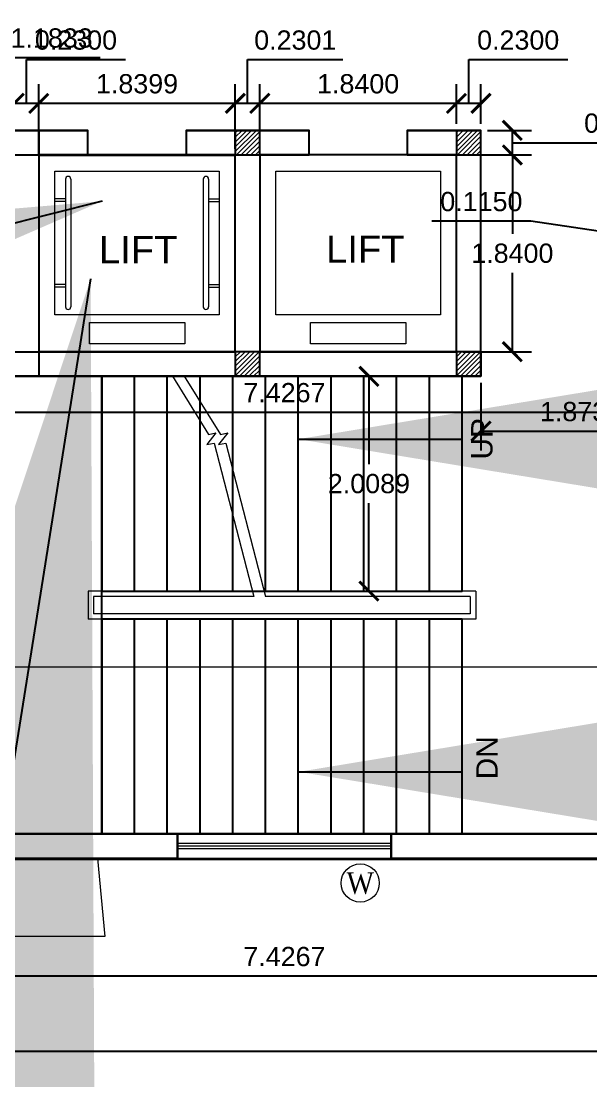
# Model space of a CAD drawing. Header units: metres. Extents: x -1560916 to -1560612, y 43591 to 43809.
# Drawn here: x -1560779.45 to -1560774.12, y 43689.73 to 43699.64 of the extents above; entities that cross this region are included whole.
import ezdxf
from ezdxf.enums import TextEntityAlignment as Align

# ---------------------------------------------------------------- set-up
doc = ezdxf.new("R2010")
doc.units = ezdxf.units.M
doc.header["$LTSCALE"] = 750
doc.header["$MEASUREMENT"] = 0
doc.header["$PDMODE"] = 35
doc.header["$PDSIZE"] = 50
doc.linetypes.add('PHANTOM2', pattern=[1.25, 0.625, -0.125, 0.125, -0.125, 0.125, -0.125])
doc.layers.get('0').update_dxf_attribs({"lineweight": 5})
doc.layers.get('Defpoints').update_dxf_attribs({"lineweight": 0})
for name, color, linetype, lineweight in [('AR_DIM WRK', 3, 'Continuous', 13), ('AR_DOOR', 32, 'Continuous', 9), ('AR_ELEV 6', 1, 'Continuous', 9), ('AR_MISCELLANEOUS', 250, 'Continuous', 5), ('AR_STAIRCASE', 21, 'Continuous', 15), ('AR_WIN', 12, 'Continuous', 13), ('BLK_1_LVL_1_BLDG_FOOT_PRINT', 1, 'Continuous', 5), ('column', 242, 'Continuous', 25), ('ED', 30, 'Continuous', 0), ('FURN', 33, 'Continuous', 18), ('HAT', 8, 'Continuous', 5), ('TEXT', 2, 'Continuous', 20), ('wall', 7, 'Continuous', 30), ('WIN', 12, 'Continuous', 18)]:
    doc.layers.add(name, color=color, linetype=linetype, lineweight=lineweight)
for name, color, linetype in [('BLK_1_FLR_1_BLT_UP_AREA', 1, 'Continuous'), ('BLK_1_FLR_1_CARPET_AREA', 10, 'Continuous'), ('BLK_1_FLR_1_EXIT_WIDTH_DOOR', 2, 'Continuous'), ('BLK_1_FLR_1_EXIT_WIDTH_STAIR', 1, 'Continuous'), ('BLK_1_FLR_1_LIFT_1', 30, 'Continuous'), ('BLK_1_FLR_5_ROOF_AREA', 54, 'Continuous'), ('norms', 4, 'Continuous')]:
    doc.layers.add(name, color=color, linetype=linetype)
doc.layers.add('BLK_1_FLR_1_DA_LIFT_1', color=30, linetype='Continuous', plot=False)
doc.styles.add('RS', font='times.ttf', dxfattribs={"width": 0.75})
doc.styles.add('RS1', font='romans.shx', dxfattribs={"width": 0.75})
doc.styles.get("Standard").update_dxf_attribs({"font": 'arial.ttf'})
doc.dimstyles.new('DIM-100', dxfattribs={"dimtxt": 200, "dimasz": 100, "dimexe": 25, "dimexo": 25, "dimgap": 35, "dimtad": 1, "dimdec": 0, "dimrnd": 5, "dimzin": 0, "dimdsep": 46, "dimtxsty": 'RS1', "dimblk": 'ARCHTICK', "dimcen": 100, "dimdle": 25, "dimclrd": 8, "dimclre": 8, "dimclrt": 4, "dimadec": 0, "dimazin": 0, "dimtfac": 0.5, "dimtdec": 0, "dimtmove": 1, "dimatfit": 0, "dimfxl": 75, "dimfrac": 1, "dimtolj": 1, "dimtzin": 0, "dimarcsym": 2})
doc.dimstyles.get("Standard").update_dxf_attribs({"dimtxt": 0.18, "dimasz": 0.18, "dimexe": 0.18, "dimexo": 0.0625, "dimgap": 0.09, "dimtad": 1, "dimtih": 1, "dimtoh": 1, "dimdec": 4, "dimzin": 0, "dimdsep": 46, "dimtxsty": 'Standard', "dimblk": 'ARCHTICK', "dimcen": 0.09, "dimadec": 0, "dimazin": 0, "dimtfac": 1, "dimtdec": 4, "dimtofl": 0, "dimtmove": 0, "dimatfit": 3, "dimldrblk": 'ARCHTICK', "dimfxl": 1, "dimtolj": 1, "dimtzin": 0, "dimarcsym": 0})

# ---------------------------------------------------------------- blocks, each defined once
blk = doc.blocks.new('_ArchTick')
at = {"color": 0, "linetype": 'ByBlock', "const_width": 0.15}
blk.add_lwpolyline([(-0.5, -0.5), (0.5, 0.5)], dxfattribs=at)
blk = doc.blocks.new('*D170')
at = {"layer": 'Defpoints', "color": 0, "transparency": 16777216}
for p in [(-1560780.7, 43691.8126), (-1560773.2733, 43691.8073), (-1560780.7, 43690.7131)]:
    blk.add_point(p, dxfattribs=at)
at = {"layer": 'ED', "color": 0, "lineweight": -2, "transparency": 16777216}
for p, q in [((-1560780.7, 43691.7501), (-1560780.7, 43690.5331)), ((-1560773.2733, 43691.7448), (-1560773.2733, 43690.5331)), ((-1560773.2733, 43690.7131), (-1560780.7, 43690.7131))]:
    blk.add_line(p, q, dxfattribs=at)
at = {"layer": 'ED', "color": 0, "lineweight": -2, "transparency": 16777216, "xscale": 0.18, "yscale": 0.18, "zscale": 0.18, "rotation": 180}
blk.add_blockref('_ArchTick', (-1560780.7, 43690.7131), dxfattribs=at)
at = {"layer": 'ED', "color": 0, "lineweight": -2, "transparency": 16777216, "xscale": 0.18, "yscale": 0.18, "zscale": 0.18}
blk.add_blockref('_ArchTick', (-1560773.2733, 43690.7131), dxfattribs=at)
at = {"layer": 'ED', "color": 0, "transparency": 16777216, "insert": (-1560776.9867, 43690.895), "char_height": 0.18, "attachment_point": 5}
blk.add_mtext('\\A1;7.4267', dxfattribs=at)
blk = doc.blocks.new('*D174')
at = {"layer": 'Defpoints', "color": 0, "transparency": 16777216}
for p in [(-1560784.07, 43690.7131), (-1560762.8937, 43690.7131), (-1560762.8937, 43690.0096)]:
    blk.add_point(p, dxfattribs=at)
at = {"layer": 'ED', "color": 0, "lineweight": -2, "transparency": 16777216}
for p, q in [((-1560784.07, 43690.6506), (-1560784.07, 43689.8296)), ((-1560762.8937, 43690.6506), (-1560762.8937, 43689.8296)), ((-1560784.07, 43690.0096), (-1560762.8937, 43690.0096))]:
    blk.add_line(p, q, dxfattribs=at)
at = {"layer": 'ED', "color": 0, "lineweight": -2, "transparency": 16777216, "xscale": 0.18, "yscale": 0.18, "zscale": 0.18, "rotation": 180}
blk.add_blockref('_ArchTick', (-1560784.07, 43690.0096), dxfattribs=at)
at = {"layer": 'ED', "color": 0, "lineweight": -2, "transparency": 16777216, "xscale": 0.18, "yscale": 0.18, "zscale": 0.18}
blk.add_blockref('_ArchTick', (-1560762.8937, 43690.0096), dxfattribs=at)
at = {"layer": 'ED', "color": 0, "transparency": 16777216, "insert": (-1560773.4819, 43690.1915), "char_height": 0.18, "attachment_point": 5}
blk.add_mtext('\\A1;21.1762', dxfattribs=at)
blk = doc.blocks.new('*D268')
at = {"layer": 'Defpoints', "color": 0, "transparency": 16777216}
for p in [(-1560780.7, 43696.3226), (-1560773.2733, 43696.3226), (-1560773.2733, 43695.9868)]:
    blk.add_point(p, dxfattribs=at)
at = {"layer": 'ED', "color": 0, "lineweight": -2, "transparency": 16777216}
for p, q in [((-1560780.7, 43696.2601), (-1560780.7, 43695.8068)), ((-1560773.2733, 43696.2601), (-1560773.2733, 43695.8068)), ((-1560780.7, 43695.9868), (-1560773.2733, 43695.9868))]:
    blk.add_line(p, q, dxfattribs=at)
at = {"layer": 'ED', "color": 0, "lineweight": -2, "transparency": 16777216, "xscale": 0.18, "yscale": 0.18, "zscale": 0.18, "rotation": 180}
blk.add_blockref('_ArchTick', (-1560780.7, 43695.9868), dxfattribs=at)
at = {"layer": 'ED', "color": 0, "lineweight": -2, "transparency": 16777216, "xscale": 0.18, "yscale": 0.18, "zscale": 0.18}
blk.add_blockref('_ArchTick', (-1560773.2733, 43695.9868), dxfattribs=at)
at = {"layer": 'ED', "color": 0, "transparency": 16777216, "insert": (-1560776.9867, 43696.1687), "char_height": 0.18, "attachment_point": 5}
blk.add_mtext('\\A1;7.4267', dxfattribs=at)
blk = doc.blocks.new('*D269')
at = {"layer": 'Defpoints', "color": 0, "transparency": 16777216}
for p in [(-1560775.3767, 43698.3926), (-1560774.853, 43698.3926), (-1560775.3767, 43696.5526)]:
    blk.add_point(p, dxfattribs=at)
at = {"layer": 'ED', "color": 0, "lineweight": -2, "transparency": 16777216}
for p, q in [((-1560775.3142, 43698.3926), (-1560774.673, 43698.3926)), ((-1560774.853, 43698.3926), (-1560774.853, 43697.6545)), ((-1560774.853, 43696.5526), (-1560774.853, 43697.2907)), ((-1560775.3142, 43696.5526), (-1560774.673, 43696.5526))]:
    blk.add_line(p, q, dxfattribs=at)
at = {"layer": 'ED', "color": 0, "lineweight": -2, "transparency": 16777216, "xscale": 0.18, "yscale": 0.18, "zscale": 0.18}
for p, rotation in [((-1560774.853, 43698.3926), 90), ((-1560774.853, 43696.5526), 270)]:
    blk.add_blockref('_ArchTick', p, dxfattribs=dict(at, rotation=rotation))
at = {"layer": 'ED', "color": 0, "transparency": 16777216, "insert": (-1560774.853, 43697.4726), "char_height": 0.18, "attachment_point": 5}
blk.add_mtext('\\A1;1.8400', dxfattribs=at)
blk = doc.blocks.new('*D270')
at = {"layer": 'Defpoints', "color": 0, "transparency": 16777216}
for p in [(-1560775.1467, 43698.6226), (-1560774.853, 43698.6226), (-1560775.3767, 43698.3926)]:
    blk.add_point(p, dxfattribs=at)
at = {"layer": 'ED', "color": 0, "lineweight": -2, "transparency": 16777216}
for p, q in [((-1560775.0842, 43698.6226), (-1560774.673, 43698.6226)), ((-1560774.853, 43698.3926), (-1560774.853, 43698.6226)), ((-1560774.853, 43698.5076), (-1560774.2601, 43698.5076)), ((-1560774.2601, 43698.5076), (-1560773.3335, 43698.5076)), ((-1560775.3142, 43698.3926), (-1560774.673, 43698.3926))]:
    blk.add_line(p, q, dxfattribs=at)
at = {"layer": 'ED', "color": 0, "lineweight": -2, "transparency": 16777216, "xscale": 0.18, "yscale": 0.18, "zscale": 0.18}
for p, rotation in [((-1560774.853, 43698.6226), 90), ((-1560774.853, 43698.3926), 270)]:
    blk.add_blockref('_ArchTick', p, dxfattribs=dict(at, rotation=rotation))
at = {"layer": 'ED', "color": 0, "transparency": 16777216, "insert": (-1560773.7968, 43698.6895), "char_height": 0.18, "attachment_point": 5}
blk.add_mtext('\\A1;0.2300', dxfattribs=at)
blk = doc.blocks.new('*D271')
at = {"layer": 'Defpoints', "color": 0, "transparency": 16777216}
for p in [(-1560775.3767, 43698.8755), (-1560775.3767, 43698.6226), (-1560775.1467, 43698.6226)]:
    blk.add_point(p, dxfattribs=at)
at = {"layer": 'ED', "color": 0, "lineweight": -2, "transparency": 16777216}
for p, q in [((-1560775.2617, 43698.8755), (-1560775.2617, 43699.2844)), ((-1560775.2617, 43699.2844), (-1560774.335, 43699.2844)), ((-1560775.3767, 43698.6851), (-1560775.3767, 43699.0555)), ((-1560775.1467, 43698.6851), (-1560775.1467, 43699.0555)), ((-1560775.1467, 43698.8755), (-1560775.3767, 43698.8755))]:
    blk.add_line(p, q, dxfattribs=at)
at = {"layer": 'ED', "color": 0, "lineweight": -2, "transparency": 16777216, "xscale": 0.18, "yscale": 0.18, "zscale": 0.18, "rotation": 180}
blk.add_blockref('_ArchTick', (-1560775.3767, 43698.8755), dxfattribs=at)
at = {"layer": 'ED', "color": 0, "lineweight": -2, "transparency": 16777216, "xscale": 0.18, "yscale": 0.18, "zscale": 0.18}
blk.add_blockref('_ArchTick', (-1560775.1467, 43698.8755), dxfattribs=at)
at = {"layer": 'ED', "color": 0, "transparency": 16777216, "insert": (-1560774.7983, 43699.4664), "char_height": 0.18, "attachment_point": 5}
blk.add_mtext('\\A1;0.2300', dxfattribs=at)
blk = doc.blocks.new('*D272')
at = {"layer": 'Defpoints', "color": 0, "transparency": 16777216}
for p in [(-1560777.2167, 43698.8755), (-1560775.3767, 43698.6226), (-1560777.2167, 43698.3926)]:
    blk.add_point(p, dxfattribs=at)
at = {"layer": 'ED', "color": 0, "lineweight": -2, "transparency": 16777216}
for p, q in [((-1560777.2167, 43698.4551), (-1560777.2167, 43699.0555)), ((-1560775.3767, 43698.6851), (-1560775.3767, 43699.0555)), ((-1560775.3767, 43698.8755), (-1560777.2167, 43698.8755))]:
    blk.add_line(p, q, dxfattribs=at)
at = {"layer": 'ED', "color": 0, "lineweight": -2, "transparency": 16777216, "xscale": 0.18, "yscale": 0.18, "zscale": 0.18, "rotation": 180}
blk.add_blockref('_ArchTick', (-1560777.2167, 43698.8755), dxfattribs=at)
at = {"layer": 'ED', "color": 0, "lineweight": -2, "transparency": 16777216, "xscale": 0.18, "yscale": 0.18, "zscale": 0.18}
blk.add_blockref('_ArchTick', (-1560775.3767, 43698.8755), dxfattribs=at)
at = {"layer": 'ED', "color": 0, "transparency": 16777216, "insert": (-1560776.2967, 43699.0574), "char_height": 0.18, "attachment_point": 5}
blk.add_mtext('\\A1;1.8400', dxfattribs=at)
blk = doc.blocks.new('*D273')
at = {"layer": 'Defpoints', "color": 0, "transparency": 16777216}
for p in [(-1560777.4467, 43698.8755), (-1560777.4467, 43698.3878), (-1560777.2167, 43698.3926)]:
    blk.add_point(p, dxfattribs=at)
at = {"layer": 'ED', "color": 0, "lineweight": -2, "transparency": 16777216}
for p, q in [((-1560777.3317, 43698.8755), (-1560777.3317, 43699.2844)), ((-1560777.3317, 43699.2844), (-1560776.4392, 43699.2844)), ((-1560777.4467, 43698.4503), (-1560777.4467, 43699.0555)), ((-1560777.2167, 43698.4551), (-1560777.2167, 43699.0555)), ((-1560777.2167, 43698.8755), (-1560777.4467, 43698.8755))]:
    blk.add_line(p, q, dxfattribs=at)
at = {"layer": 'ED', "color": 0, "lineweight": -2, "transparency": 16777216, "xscale": 0.18, "yscale": 0.18, "zscale": 0.18, "rotation": 180}
blk.add_blockref('_ArchTick', (-1560777.4467, 43698.8755), dxfattribs=at)
at = {"layer": 'ED', "color": 0, "lineweight": -2, "transparency": 16777216, "xscale": 0.18, "yscale": 0.18, "zscale": 0.18}
blk.add_blockref('_ArchTick', (-1560777.2167, 43698.8755), dxfattribs=at)
at = {"layer": 'ED', "color": 0, "transparency": 16777216, "insert": (-1560776.8854, 43699.4664), "char_height": 0.18, "attachment_point": 5}
blk.add_mtext('\\A1;0.2301', dxfattribs=at)
blk = doc.blocks.new('*D274')
at = {"layer": 'Defpoints', "color": 0, "transparency": 16777216}
for p in [(-1560779.2867, 43698.8755), (-1560779.2867, 43698.3878), (-1560777.4467, 43698.3878)]:
    blk.add_point(p, dxfattribs=at)
at = {"layer": 'ED', "color": 0, "lineweight": -2, "transparency": 16777216}
for p, q in [((-1560779.2867, 43698.4503), (-1560779.2867, 43699.0555)), ((-1560777.4467, 43698.4503), (-1560777.4467, 43699.0555)), ((-1560777.4467, 43698.8755), (-1560779.2867, 43698.8755))]:
    blk.add_line(p, q, dxfattribs=at)
at = {"layer": 'ED', "color": 0, "lineweight": -2, "transparency": 16777216, "xscale": 0.18, "yscale": 0.18, "zscale": 0.18, "rotation": 180}
blk.add_blockref('_ArchTick', (-1560779.2867, 43698.8755), dxfattribs=at)
at = {"layer": 'ED', "color": 0, "lineweight": -2, "transparency": 16777216, "xscale": 0.18, "yscale": 0.18, "zscale": 0.18}
blk.add_blockref('_ArchTick', (-1560777.4467, 43698.8755), dxfattribs=at)
at = {"layer": 'ED', "color": 0, "transparency": 16777216, "insert": (-1560778.3667, 43699.0575), "char_height": 0.18, "attachment_point": 5}
blk.add_mtext('\\A1;1.8399', dxfattribs=at)
blk = doc.blocks.new('*D275')
at = {"layer": 'Defpoints', "color": 0, "transparency": 16777216}
for p in [(-1560779.5167, 43698.8755), (-1560779.5167, 43698.3878), (-1560779.2867, 43698.3878)]:
    blk.add_point(p, dxfattribs=at)
at = {"layer": 'ED', "color": 0, "lineweight": -2, "transparency": 16777216}
for p, q in [((-1560779.4017, 43698.8755), (-1560779.4017, 43699.2844)), ((-1560779.4017, 43699.2844), (-1560778.475, 43699.2844)), ((-1560779.5167, 43698.4503), (-1560779.5167, 43699.0555)), ((-1560779.2867, 43698.4503), (-1560779.2867, 43699.0555)), ((-1560779.2867, 43698.8755), (-1560779.5167, 43698.8755))]:
    blk.add_line(p, q, dxfattribs=at)
at = {"layer": 'ED', "color": 0, "lineweight": -2, "transparency": 16777216, "xscale": 0.18, "yscale": 0.18, "zscale": 0.18, "rotation": 180}
blk.add_blockref('_ArchTick', (-1560779.5167, 43698.8755), dxfattribs=at)
at = {"layer": 'ED', "color": 0, "lineweight": -2, "transparency": 16777216, "xscale": 0.18, "yscale": 0.18, "zscale": 0.18}
blk.add_blockref('_ArchTick', (-1560779.2867, 43698.8755), dxfattribs=at)
at = {"layer": 'ED', "color": 0, "transparency": 16777216, "insert": (-1560778.9383, 43699.4664), "char_height": 0.18, "attachment_point": 5}
blk.add_mtext('\\A1;0.2300', dxfattribs=at)
blk = doc.blocks.new('*D276')
at = {"layer": 'Defpoints', "color": 0, "transparency": 16777216}
for p in [(-1560780.7, 43698.8755), (-1560780.7, 43698.3878), (-1560779.5167, 43698.3878)]:
    blk.add_point(p, dxfattribs=at)
at = {"layer": 'ED', "color": 0, "lineweight": -2, "transparency": 16777216}
for p, q in [((-1560780.1083, 43698.8755), (-1560779.6215, 43699.3035)), ((-1560779.6215, 43699.3035), (-1560778.7112, 43699.3035)), ((-1560780.7, 43698.4503), (-1560780.7, 43699.0555)), ((-1560779.5167, 43698.4503), (-1560779.5167, 43699.0555)), ((-1560779.5167, 43698.8755), (-1560780.7, 43698.8755))]:
    blk.add_line(p, q, dxfattribs=at)
at = {"layer": 'ED', "color": 0, "lineweight": -2, "transparency": 16777216, "xscale": 0.18, "yscale": 0.18, "zscale": 0.18, "rotation": 180}
blk.add_blockref('_ArchTick', (-1560780.7, 43698.8755), dxfattribs=at)
at = {"layer": 'ED', "color": 0, "lineweight": -2, "transparency": 16777216, "xscale": 0.18, "yscale": 0.18, "zscale": 0.18}
blk.add_blockref('_ArchTick', (-1560779.5167, 43698.8755), dxfattribs=at)
at = {"layer": 'ED', "color": 0, "transparency": 16777216, "insert": (-1560779.1664, 43699.4854), "char_height": 0.18, "attachment_point": 5}
blk.add_mtext('\\A1;1.1833', dxfattribs=at)
blk = doc.blocks.new('*D278')
at = {"layer": 'Defpoints', "color": 0, "transparency": 16777216}
for p in [(-1560773.0433, 43697.6496), (-1560773.4709, 43697.5346), (-1560773.2733, 43697.5346)]:
    blk.add_point(p, dxfattribs=at)
at = {"layer": 'ED', "color": 0, "lineweight": -2, "transparency": 16777216}
for p, q in [((-1560773.4709, 43697.6496), (-1560773.4709, 43697.8296)), ((-1560774.6797, 43697.774), (-1560775.6063, 43697.774)), ((-1560773.4709, 43697.5921), (-1560774.6797, 43697.774)), ((-1560773.1058, 43697.6496), (-1560773.6509, 43697.6496)), ((-1560773.4709, 43697.6496), (-1560773.4709, 43697.5346)), ((-1560773.3358, 43697.5346), (-1560773.6509, 43697.5346)), ((-1560773.4709, 43697.5346), (-1560773.4709, 43697.3546))]:
    blk.add_line(p, q, dxfattribs=at)
at = {"layer": 'ED', "color": 0, "lineweight": -2, "transparency": 16777216, "xscale": 0.18, "yscale": 0.18, "zscale": 0.18}
for p, rotation in [((-1560773.4709, 43697.6496), 270), ((-1560773.4709, 43697.5346), 90)]:
    blk.add_blockref('_ArchTick', p, dxfattribs=dict(at, rotation=rotation))
at = {"layer": 'ED', "color": 0, "transparency": 16777216, "insert": (-1560775.143, 43697.9559), "char_height": 0.18, "attachment_point": 5}
blk.add_mtext('\\A1;0.1150', dxfattribs=at)
blk = doc.blocks.new('*D488')
at = {"layer": 'BLK_1_FLR_1_EXIT_WIDTH_DOOR', "color": 0, "lineweight": -2, "transparency": 16777216}
for p, q in [((-1560773.2733, 43696.4901), (-1560773.2733, 43695.6298)), ((-1560775.1467, 43696.2601), (-1560775.1467, 43695.6298)), ((-1560775.1467, 43695.8098), (-1560773.2733, 43695.8098))]:
    blk.add_line(p, q, dxfattribs=at)
at = {"layer": 'Defpoints', "color": 0, "transparency": 16777216}
for p in [(-1560773.2733, 43696.5526), (-1560775.1467, 43696.3226), (-1560773.2733, 43695.8098)]:
    blk.add_point(p, dxfattribs=at)
at = {"layer": 'BLK_1_FLR_1_EXIT_WIDTH_DOOR', "color": 0, "lineweight": -2, "transparency": 16777216, "xscale": 0.18, "yscale": 0.18, "zscale": 0.18, "rotation": 180}
blk.add_blockref('_ArchTick', (-1560775.1467, 43695.8098), dxfattribs=at)
at = {"layer": 'BLK_1_FLR_1_EXIT_WIDTH_DOOR', "color": 0, "lineweight": -2, "transparency": 16777216, "xscale": 0.18, "yscale": 0.18, "zscale": 0.18}
blk.add_blockref('_ArchTick', (-1560773.2733, 43695.8098), dxfattribs=at)
at = {"layer": 'BLK_1_FLR_1_EXIT_WIDTH_DOOR', "color": 0, "transparency": 16777216, "insert": (-1560774.21, 43695.9917), "char_height": 0.18, "attachment_point": 5}
blk.add_mtext('\\A1;1.8733', dxfattribs=at)
blk = doc.blocks.new('*D489')
at = {"layer": 'BLK_1_FLR_1_EXIT_WIDTH_STAIR', "color": 0, "lineweight": -2, "transparency": 16777216}
for p, q in [((-1560776.7942, 43696.3226), (-1560776.0156, 43696.3226)), ((-1560776.1956, 43696.3226), (-1560776.1956, 43695.5)), ((-1560776.1956, 43694.3137), (-1560776.1956, 43695.1362)), ((-1560776.7942, 43694.3137), (-1560776.0156, 43694.3137))]:
    blk.add_line(p, q, dxfattribs=at)
at = {"layer": 'Defpoints', "color": 0, "transparency": 16777216}
for p in [(-1560776.8567, 43696.3226), (-1560776.8567, 43694.3137), (-1560776.1956, 43694.3137)]:
    blk.add_point(p, dxfattribs=at)
at = {"layer": 'BLK_1_FLR_1_EXIT_WIDTH_STAIR', "color": 0, "lineweight": -2, "transparency": 16777216, "xscale": 0.18, "yscale": 0.18, "zscale": 0.18}
for p, rotation in [((-1560776.1956, 43696.3226), 90), ((-1560776.1956, 43694.3137), 270)]:
    blk.add_blockref('_ArchTick', p, dxfattribs=dict(at, rotation=rotation))
at = {"layer": 'BLK_1_FLR_1_EXIT_WIDTH_STAIR', "color": 0, "transparency": 16777216, "insert": (-1560776.1956, 43695.3181), "char_height": 0.18, "attachment_point": 5}
blk.add_mtext('\\A1;2.0089', dxfattribs=at)

msp = doc.modelspace()

# ---------------------------------------------------------------- hatches: boundary and pattern name
at = {"layer": 'HAT'}
h = msp.add_hatch(dxfattribs=at)
h.set_pattern_fill('ANSI31', color=256, scale=0.25, style=0)
h.set_pattern_definition([(45, (-1559555.981074, 43558.489643), (-0.0220970869, 0.0220970869), [])])
h.paths.add_polyline_path([(-1560777.44666, 43698.39258), (-1560777.21666, 43698.39258), (-1560777.21666, 43698.62258), (-1560777.44666, 43698.62258)])
h = msp.add_hatch(dxfattribs=at)
h.set_pattern_fill('ANSI31', color=256, scale=0.25, style=0)
h.set_pattern_definition([(45, (-1559553.911074, 43558.489643), (-0.0220970869, 0.0220970869), [])])
h.paths.add_polyline_path([(-1560775.37666, 43698.39258), (-1560775.14666, 43698.39258), (-1560775.14666, 43698.62258), (-1560775.37666, 43698.62258)])
h = msp.add_hatch(dxfattribs=at)
h.set_pattern_fill('ANSI31', color=256, scale=0.25, style=0)
h.set_pattern_definition([(45, (-1559555.981074, 43556.789643), (-0.0220970869, 0.0220970869), [])])
h.paths.add_polyline_path([(-1560777.21666, 43696.55258), (-1560777.44666, 43696.55258), (-1560777.44666, 43696.32258), (-1560777.21666, 43696.32258)])
h = msp.add_hatch(dxfattribs=at)
h.set_pattern_fill('ANSI31', color=256, scale=0.25, style=0)
h.set_pattern_definition([(45, (-1559553.911074, 43556.789643), (-0.0220970869, 0.0220970869), [])])
h.paths.add_polyline_path([(-1560775.14666, 43696.55258), (-1560775.37666, 43696.55258), (-1560775.37666, 43696.32258), (-1560775.14666, 43696.32258)])

# ---------------------------------------------------------------- linework, layer by layer
for p, q in [((-1560778.82666, 43698.39258), (-1560778.82666, 43698.62258)), ((-1560777.90666, 43698.39258), (-1560777.90666, 43698.62258)), ((-1560776.75666, 43698.39258), (-1560776.75666, 43698.62258)), ((-1560775.83666, 43698.39258), (-1560775.83666, 43698.62258)), ((-1560775.14666, 43698.62258), (-1560775.14666, 43696.32258)), ((-1560779.28666, 43698.39258), (-1560779.28666, 43696.32258)), ((-1560777.44672, 43698.38778), (-1560777.44672, 43696.54778)), ((-1560777.21666, 43698.39258), (-1560777.21666, 43696.55258)), ((-1560775.37666, 43698.39258), (-1560775.37666, 43696.55258))]:
    msp.add_line(p, q)
at = {"linetype": 'PHANTOM2'}
msp.add_lwpolyline([(-1560761.7585, 43693.60244), (-1560761.55908, 43693.9787), (-1560761.55908, 43693.60244), (-1560762.76999, 43693.60244), (-1560784.84999, 43693.60244), (-1560786.22419, 43693.60244), (-1560786.22419, 43693.98666), (-1560786.00001, 43693.60244)], dxfattribs=at)
at = {"color": 4}
msp.add_circle((-1560776.27742, 43691.58377), 0.17888, dxfattribs=at)
at = {"layer": 'AR_DOOR'}
msp.add_line((-1560775.14666, 43696.45258), (-1560775.14666, 43696.55258), dxfattribs=at)
at = {"layer": 'AR_ELEV 6'}
for p, q in [((-1560779.03666, 43698.16758), (-1560779.03666, 43696.97278)), ((-1560778.98666, 43698.16758), (-1560778.98666, 43696.97278)), ((-1560777.74672, 43698.16758), (-1560777.74672, 43696.97278)), ((-1560777.69672, 43698.16758), (-1560777.69672, 43696.97278)), ((-1560779.03666, 43697.98268), (-1560779.13666, 43697.98268)), ((-1560777.69672, 43697.98268), (-1560777.59672, 43697.98268)), ((-1560779.03666, 43697.95768), (-1560779.13666, 43697.95768)), ((-1560777.69672, 43697.95768), (-1560777.59672, 43697.95768)), ((-1560779.03666, 43697.18268), (-1560779.13666, 43697.18268)), ((-1560779.03666, 43697.15768), (-1560779.13666, 43697.15768)), ((-1560777.69672, 43697.18268), (-1560777.59672, 43697.18268)), ((-1560777.69672, 43697.15768), (-1560777.59672, 43697.15768))]:
    msp.add_line(p, q, dxfattribs=at)
for centre, start, end in [((-1560779.01166, 43698.16758), 0, 180), ((-1560777.72172, 43698.16758), 0, 180), ((-1560779.01166, 43696.97278), 180, 0), ((-1560777.72172, 43696.97278), 180, 0)]:
    msp.add_arc(centre, 0.025, start, end, dxfattribs=at)
at = {"layer": 'AR_MISCELLANEOUS'}
for points in [[(-1560779.13666, 43698.24258), (-1560777.59672, 43698.24258), (-1560777.59672, 43696.89778), (-1560779.13666, 43696.89778)], [(-1560777.06666, 43698.24258), (-1560775.52672, 43698.24258), (-1560775.52672, 43696.89778), (-1560777.06666, 43696.89778)], [(-1560778.81278, 43696.82518), (-1560777.92059, 43696.82518), (-1560777.92059, 43696.62518), (-1560778.81278, 43696.62518)], [(-1560776.74278, 43696.82518), (-1560775.85059, 43696.82518), (-1560775.85059, 43696.62518), (-1560776.74278, 43696.62518)]]:
    msp.add_lwpolyline(points, close=True, dxfattribs=at)
at = {"layer": 'AR_STAIRCASE'}
for p, q in [((-1560778.69666, 43696.32258), (-1560778.69666, 43694.31369)), ((-1560778.38999, 43696.32258), (-1560778.38999, 43694.31369)), ((-1560778.08332, 43696.32258), (-1560778.08332, 43694.31369)), ((-1560777.77666, 43696.32258), (-1560777.77666, 43696.08391)), ((-1560777.46999, 43696.32258), (-1560777.46999, 43695.59325)), ((-1560777.16332, 43696.32258), (-1560777.16332, 43694.31369)), ((-1560776.85666, 43696.32258), (-1560776.85666, 43694.31369)), ((-1560776.54999, 43696.32258), (-1560776.54999, 43694.31369)), ((-1560776.24332, 43696.32258), (-1560776.24332, 43694.31369)), ((-1560775.93666, 43696.32258), (-1560775.93666, 43694.31369)), ((-1560775.62999, 43696.32258), (-1560775.62999, 43694.31369)), ((-1560775.32332, 43696.32258), (-1560775.32332, 43694.31369)), ((-1560777.77666, 43695.90745), (-1560777.77666, 43694.31369)), ((-1560777.46999, 43695.41679), (-1560777.46999, 43694.31369)), ((-1560778.82443, 43694.31369), (-1560778.82443, 43694.05147)), ((-1560777.30555, 43694.31369), (-1560778.82443, 43694.31369)), ((-1560775.19555, 43694.31369), (-1560777.19527, 43694.31369)), ((-1560775.19555, 43694.31369), (-1560775.19555, 43694.05147)), ((-1560778.77332, 43694.26258), (-1560778.77332, 43694.10258)), ((-1560777.27361, 43694.26258), (-1560778.77332, 43694.26258)), ((-1560775.24666, 43694.26258), (-1560777.16332, 43694.26258)), ((-1560775.24666, 43694.26258), (-1560775.24666, 43694.10258)), ((-1560775.19555, 43694.05147), (-1560778.82443, 43694.05147)), ((-1560775.24666, 43694.10258), (-1560778.77332, 43694.10258)), ((-1560778.69666, 43694.05147), (-1560778.69666, 43692.03591)), ((-1560778.38999, 43694.05147), (-1560778.38999, 43692.03591)), ((-1560778.08332, 43694.05147), (-1560778.08332, 43692.03591)), ((-1560777.77666, 43694.05147), (-1560777.77666, 43692.03591)), ((-1560777.46999, 43694.05147), (-1560777.46999, 43692.03591)), ((-1560777.16332, 43694.05147), (-1560777.16332, 43692.03591)), ((-1560776.85666, 43694.05147), (-1560776.85666, 43692.03591)), ((-1560776.54999, 43694.05147), (-1560776.54999, 43692.03591)), ((-1560776.24332, 43694.05147), (-1560776.24332, 43692.03591)), ((-1560775.93666, 43694.05147), (-1560775.93666, 43692.03591)), ((-1560775.62999, 43694.05147), (-1560775.62999, 43692.03591)), ((-1560775.32332, 43694.05147), (-1560775.32332, 43692.03591))]:
    msp.add_line(p, q, dxfattribs=at)
for points in [[(-1560778.03611, 43696.32258), (-1560777.69661, 43695.77938), (-1560777.62809, 43695.79395), (-1560777.71434, 43695.68354), (-1560777.64582, 43695.69811), (-1560777.27361, 43694.26258)], [(-1560777.92582, 43696.32258), (-1560777.58633, 43695.77938), (-1560777.51781, 43695.79395), (-1560777.60405, 43695.68354), (-1560777.53553, 43695.69811), (-1560777.16332, 43694.26258)]]:
    msp.add_lwpolyline(points, dxfattribs=at)
at = {"layer": 'AR_WIN'}
for p, q in [((-1560777.98666, 43692.04258), (-1560775.98666, 43692.04258)), ((-1560775.98666, 43691.95258), (-1560777.98666, 43691.95258)), ((-1560775.98666, 43691.92758), (-1560777.98666, 43691.92758)), ((-1560775.98666, 43691.90258), (-1560777.98666, 43691.90258)), ((-1560775.98666, 43691.81258), (-1560777.98666, 43691.81258))]:
    msp.add_line(p, q, dxfattribs=at)
at = {"layer": 'BLK_1_FLR_1_BLT_UP_AREA', "color": 20}
msp.add_lwpolyline([(-1560762.89375, 43715.15838), (-1560784.06999, 43715.15838), (-1560784.06999, 43691.81258), (-1560771.69332, 43691.81258), (-1560771.69332, 43691.08258), (-1560770.22019, 43691.08258), (-1560770.22019, 43691.81787), (-1560768.43999, 43691.81258), (-1560768.78999, 43691.08258), (-1560767.98999, 43691.08258), (-1560767.63999, 43691.81258), (-1560762.89375, 43691.81258)], close=True, dxfattribs=at)
at = {"layer": 'BLK_1_FLR_1_CARPET_AREA', "color": 32}
msp.add_lwpolyline([(-1560780.69999, 43701.34562), (-1560779.05666, 43701.34562), (-1560779.05666, 43701.57562), (-1560774.91666, 43701.57562), (-1560774.91666, 43701.34562), (-1560773.27332, 43701.34562), (-1560773.27332, 43692.04258), (-1560780.69999, 43692.04258), (-1560780.69999, 43696.32258), (-1560775.14666, 43696.32258), (-1560775.14666, 43696.55258), (-1560775.14666, 43696.55258), (-1560775.14666, 43698.62258), (-1560775.83666, 43698.62258), (-1560775.83666, 43698.39258), (-1560776.75666, 43698.39258), (-1560776.75666, 43698.62258), (-1560777.90666, 43698.62258), (-1560777.90666, 43698.39258), (-1560778.82666, 43698.39258), (-1560778.82666, 43698.62258), (-1560780.69999, 43698.62258), (-1560780.69999, 43701.34562)], dxfattribs=at)
at = {"layer": 'BLK_1_FLR_1_DA_LIFT_1'}
msp.add_lwpolyline([(-1560779.28675, 43696.55258), (-1560777.44672, 43696.55258), (-1560777.44672, 43698.38778), (-1560779.28675, 43698.38778)], close=True, dxfattribs=at)
at = {"layer": 'BLK_1_FLR_1_LIFT_1'}
msp.add_lwpolyline([(-1560777.21666, 43696.55258), (-1560775.37666, 43696.55258), (-1560775.37666, 43698.39258), (-1560777.21666, 43698.39258)], close=True, dxfattribs=at)
at = {"layer": 'BLK_1_FLR_5_ROOF_AREA'}
msp.add_lwpolyline([(-1560784.06999, 43691.80729), (-1560762.79375, 43691.80729), (-1560762.79375, 43715.25838), (-1560784.06999, 43715.25838)], close=True, dxfattribs=at)
at = {"layer": 'BLK_1_LVL_1_BLDG_FOOT_PRINT'}
msp.add_lwpolyline([(-1560762.79375, 43691.80729), (-1560784.16999, 43691.80729), (-1560784.16999, 43715.25838), (-1560762.79375, 43715.25838)], close=True, dxfattribs=at)
at = {"layer": 'column'}
for points in [[(-1560779.28666, 43698.62258), (-1560780.92999, 43698.62258), (-1560780.92999, 43698.39258), (-1560779.28666, 43698.39258)], [(-1560777.44666, 43698.39258), (-1560777.21666, 43698.39258), (-1560777.21666, 43698.62258), (-1560777.44666, 43698.62258)], [(-1560775.37666, 43698.39258), (-1560775.14666, 43698.39258), (-1560775.14666, 43698.62258), (-1560775.37666, 43698.62258)], [(-1560779.28666, 43696.32258), (-1560780.92999, 43696.32258), (-1560780.92999, 43696.55258), (-1560779.28666, 43696.55258)], [(-1560777.44666, 43696.32258), (-1560777.21666, 43696.32258), (-1560777.21666, 43696.55258), (-1560777.44666, 43696.55258)], [(-1560775.37666, 43696.32258), (-1560775.14666, 43696.32258), (-1560775.14666, 43696.55258), (-1560775.37666, 43696.55258)]]:
    msp.add_lwpolyline(points, close=True, dxfattribs=at)
at = {"layer": 'FURN'}
for p, q in [((-1560777.90666, 43698.39258), (-1560778.82666, 43698.39258)), ((-1560775.83666, 43698.39258), (-1560776.75666, 43698.39258))]:
    msp.add_line(p, q, dxfattribs=at)
at = {"layer": 'norms'}
for p, q in [((-1560778.38999, 43694.31369), (-1560778.38999, 43696.32258)), ((-1560778.08332, 43694.31369), (-1560778.08332, 43696.32258)), ((-1560777.77666, 43694.31369), (-1560777.77666, 43696.32258)), ((-1560777.46999, 43694.31369), (-1560777.46999, 43696.32258)), ((-1560777.16332, 43694.31369), (-1560777.16332, 43696.32258)), ((-1560776.85666, 43694.31369), (-1560776.85666, 43696.32258)), ((-1560776.54999, 43694.31369), (-1560776.54999, 43696.32258)), ((-1560776.24332, 43694.31369), (-1560776.24332, 43696.32258)), ((-1560775.93666, 43694.31369), (-1560775.93666, 43696.32258)), ((-1560775.62999, 43694.31369), (-1560775.62999, 43696.32258)), ((-1560778.38999, 43692.04258), (-1560778.38999, 43694.05147)), ((-1560778.08332, 43692.04258), (-1560778.08332, 43694.05147)), ((-1560777.77666, 43692.04258), (-1560777.77666, 43694.05147)), ((-1560777.46999, 43692.04258), (-1560777.46999, 43694.05147)), ((-1560777.16332, 43692.04258), (-1560777.16332, 43694.05147)), ((-1560776.85666, 43692.04258), (-1560776.85666, 43694.05147)), ((-1560776.54999, 43692.04258), (-1560776.54999, 43694.05147)), ((-1560776.24332, 43692.04258), (-1560776.24332, 43694.05147)), ((-1560775.93666, 43692.04258), (-1560775.93666, 43694.05147)), ((-1560775.62999, 43692.04258), (-1560775.62999, 43694.05147))]:
    msp.add_line(p, q, dxfattribs=at)
for points in [[(-1560780.69999, 43692.04258), (-1560778.69666, 43692.04258), (-1560778.69666, 43696.32258), (-1560780.69999, 43696.32258)], [(-1560778.69666, 43694.31369), (-1560775.32332, 43694.31369), (-1560775.32332, 43696.32258), (-1560778.69666, 43696.32258)], [(-1560778.69666, 43692.04258), (-1560775.32332, 43692.04258), (-1560775.32332, 43694.05147), (-1560778.69666, 43694.05147)]]:
    msp.add_lwpolyline(points, close=True, dxfattribs=at)
at = {"layer": 'wall'}
for p, q in [((-1560778.82666, 43698.62258), (-1560780.92999, 43698.62258)), ((-1560779.28666, 43698.39258), (-1560779.28666, 43698.62258)), ((-1560776.75666, 43698.62258), (-1560777.90666, 43698.62258)), ((-1560775.14666, 43698.62258), (-1560775.83666, 43698.62258)), ((-1560778.82666, 43698.39258), (-1560779.28666, 43698.39258)), ((-1560777.44672, 43698.39258), (-1560777.90666, 43698.39258)), ((-1560776.75666, 43698.39258), (-1560777.21666, 43698.39258)), ((-1560775.37666, 43698.39258), (-1560775.83666, 43698.39258)), ((-1560777.44666, 43696.55258), (-1560779.28666, 43696.55258)), ((-1560775.37666, 43696.55258), (-1560777.21666, 43696.55258)), ((-1560775.14666, 43696.55258), (-1560775.14666, 43696.32258)), ((-1560775.14666, 43696.55258), (-1560775.14666, 43696.55258)), ((-1560775.14666, 43696.32258), (-1560780.92999, 43696.32258)), ((-1560775.14666, 43696.32258), (-1560775.14666, 43696.32258)), ((-1560784.06999, 43692.04258), (-1560777.98666, 43692.04258)), ((-1560777.98666, 43692.04258), (-1560777.98666, 43691.81258)), ((-1560775.98666, 43692.04258), (-1560775.98666, 43691.81258)), ((-1560775.98666, 43692.04258), (-1560773.27332, 43692.04258)), ((-1560784.06999, 43691.81258), (-1560777.98666, 43691.81258)), ((-1560775.98666, 43691.81258), (-1560773.04332, 43691.81258))]:
    msp.add_line(p, q, dxfattribs=at)
at = {"layer": 'WIN'}
for p, q in [((-1560778.73666, 43691.81258), (-1560778.66666, 43691.08258)), ((-1560778.66666, 43691.08258), (-1560784.94999, 43691.08258))]:
    msp.add_line(p, q, dxfattribs=at)

# ---------------------------------------------------------------- texts
at = {"color": 4, "char_height": 0.255556, "width": 1.3144708, "attachment_point": 5}
for insert in [(-1560778.35568, 43697.50693), (-1560776.22953, 43697.51173)]:
    msp.add_mtext('\\A1;LIFT', dxfattribs=dict(at, insert=insert))
at = {"color": 4, "char_height": 0.2, "attachment_point": 5, "rotation": 90}
for s, insert in [('\\A1;UP', (-1560775.13733, 43695.73818)), ('\\A1;DN', (-1560775.09127, 43692.75499))]:
    msp.add_mtext(s, dxfattribs=dict(at, insert=insert))
at = {"layer": 'TEXT', "style": 'RS', "width": 0.9}
msp.add_text('W', height=0.2, rotation=0.038457, dxfattribs=at).set_placement((-1560776.27742, 43691.58377), align=Align.MIDDLE_CENTER)

# ---------------------------------------------------------------- dimensions: what is measured, and where the dimension line sits
at = {"layer": 'BLK_1_FLR_1_EXIT_WIDTH_DOOR'}
dim = msp.add_linear_dim(base=(-1560773.27332, 43695.80977), p1=(-1560775.14666, 43696.32258), p2=(-1560773.27332, 43696.55258), dimstyle='Standard', dxfattribs=at)
dim.commit()
dim.dimension.update_dxf_attribs({"geometry": '*D488', "text_midpoint": (-1560774.20999, 43695.99173)})
at = {"layer": 'BLK_1_FLR_1_EXIT_WIDTH_STAIR'}
dim = msp.add_linear_dim(base=(-1560776.1956, 43694.31369), p1=(-1560776.85666, 43696.32258), p2=(-1560776.85666, 43694.31369), angle=270, dimstyle='Standard', dxfattribs=at)
dim.commit()
dim.dimension.update_dxf_attribs({"geometry": '*D489', "text_midpoint": (-1560776.1956, 43695.31813)})
at = {"layer": 'ED'}
dim = msp.add_linear_dim(base=(-1560780.69999, 43698.87551), p1=(-1560779.51666, 43698.38778), p2=(-1560780.69999, 43698.38778), dimstyle='Standard', override={"dimtmove": 1, "dimfxl": 5}, dxfattribs=at)
dim.commit()
dim.dimension.update_dxf_attribs({"geometry": '*D276', "text_midpoint": (-1560779.53151, 43699.30347), "dimtype": 160})
for base, p1, p2, picture, middle in [((-1560779.51666, 43698.87551), (-1560779.28666, 43698.38778), (-1560779.51666, 43698.38778), '*D275', (-1560779.31166, 43699.4664)), ((-1560777.44672, 43698.87551), (-1560777.21666, 43698.39258), (-1560777.44672, 43698.38778), '*D273', (-1560777.24169, 43699.4664)), ((-1560775.37666, 43698.87551), (-1560775.14666, 43698.62258), (-1560775.37666, 43698.62258), '*D271', (-1560775.17166, 43699.4664)), ((-1560779.28666, 43698.87551), (-1560777.44672, 43698.38778), (-1560779.28666, 43698.38778), '*D274', (-1560778.36669, 43699.05747)), ((-1560777.21666, 43698.87551), (-1560775.37666, 43698.62258), (-1560777.21666, 43698.39258), '*D272', (-1560776.29666, 43699.05741)), ((-1560773.27332, 43695.98681), (-1560780.69999, 43696.32258), (-1560773.27332, 43696.32258), '*D268', (-1560776.98666, 43696.16872)), ((-1560780.69999, 43690.71312), (-1560773.27332, 43691.80729), (-1560780.69999, 43691.81258), '*D170', (-1560776.98666, 43690.89502)), ((-1560762.89375, 43690.0096), (-1560784.06999, 43690.71312), (-1560762.89375, 43690.71312), '*D174', (-1560773.48187, 43690.1915))]:
    dim = msp.add_linear_dim(base=base, p1=p1, p2=p2, dimstyle='Standard', override={"dimtmove": 1, "dimfxl": 5}, dxfattribs=at)
    dim.commit()
    dim.dimension.update_dxf_attribs({"geometry": picture, "text_midpoint": middle})
for base, p1, p2, picture, middle in [((-1560774.853, 43698.62258), (-1560775.37666, 43698.39258), (-1560775.14666, 43698.62258), '*D270', (-1560774.17014, 43698.68954)), ((-1560774.853, 43698.39258), (-1560775.37666, 43696.55258), (-1560775.37666, 43698.39258), '*D269', (-1560774.853, 43697.47258))]:
    dim = msp.add_linear_dim(base=base, p1=p1, p2=p2, angle=90, dimstyle='Standard', override={"dimtmove": 1, "dimfxl": 5}, dxfattribs=at)
    dim.commit()
    dim.dimension.update_dxf_attribs({"geometry": picture, "text_midpoint": middle})
dim = msp.add_linear_dim(base=(-1560773.47088, 43697.53458), p1=(-1560773.04332, 43697.64958), p2=(-1560773.27332, 43697.53458), angle=90, dimstyle='Standard', override={"dimtmove": 1, "dimfxl": 5}, dxfattribs=at)
dim.commit()
dim.dimension.update_dxf_attribs({"geometry": '*D278', "text_midpoint": (-1560774.76969, 43697.77398), "dimtype": 160})

# ---------------------------------------------------------------- leaders
for points in [[(-1560776.85666, 43695.7348), (-1560775.32332, 43695.7348)], [(-1560776.85216, 43692.62369), (-1560775.31882, 43692.62369)]]:
    msp.add_leader(points, dimstyle='DIM-100', override={"dimgap": 2, "dimtad": 0})
at = {"layer": 'AR_DIM WRK', "annotation_type": 0, "has_hookline": 1, "hookline_direction": 1, "text_width": 1.04286}
msp.add_leader([(-1560813.55273, 43692.45799), (-1560813.12632, 43692.96428), (-1560847.77105, 43692.96428)], dimstyle='DIM-100', override={"dimgap": 35, "dimtad": 0}, dxfattribs=at)
at = {"layer": 'AR_DIM WRK'}
for points in [[(-1560778.69443, 43697.96048), (-1560782.02412, 43697.12048), (-1560782.02412, 43699.22815)], [(-1560778.80087, 43697.23487), (-1560780.01485, 43689.63811)]]:
    msp.add_leader(points, dimstyle='DIM-100', override={"dimgap": 35, "dimtad": 0, "dimfxl": 50}, dxfattribs=at)

doc.saveas('drawing.dxf')
